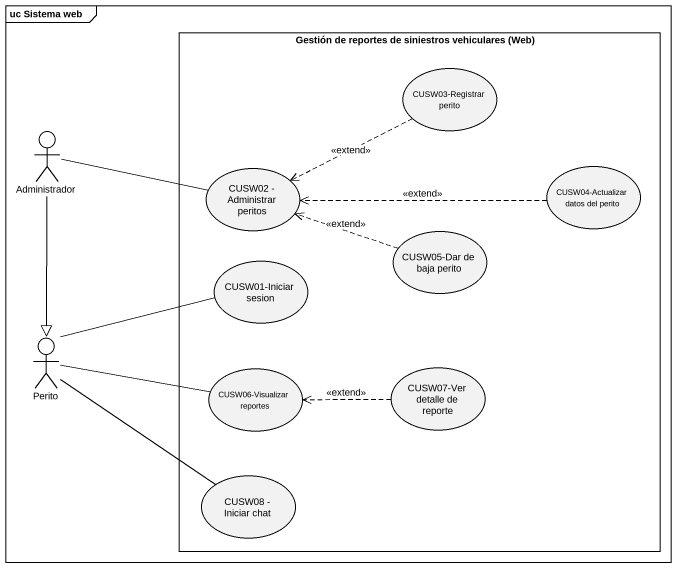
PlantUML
@startuml
mainframe uc Sistema web
rectangle "Gestión de reportes de siniestros vehiculares (Web)" as Gestión_de_reportes_de {
  usecase "CUSW03-Registrar perito" as CUSW03_Registrar_perito
  usecase "CUSW02 - Administrar peritos" as CUSW02_Administrar_peritos
  usecase "CUSW04-Actualizar datos del perito" as CUSW04_Actualizar_datos_del
  usecase "CUSW05-Dar de baja perito" as CUSW05_Dar_de_baja_perito
  usecase "CUSW01-Iniciar sesion" as CUSW01_Iniciar_sesion
  usecase "CUSW06-Visualizar reportes" as CUSW06_Visualizar_reportes
  usecase "CUSW07-Ver detalle de reporte" as CUSW07_Ver_detalle_de
  usecase "CUSW08 - Iniciar chat" as CUSW08_Iniciar_chat
}
actor Administrador
actor Perito
CUSW03_Registrar_perito .left.> CUSW02_Administrar_peritos : <<extend>>
Administrador -right- CUSW02_Administrar_peritos
Administrador --|> Perito
CUSW04_Actualizar_datos_del .left.> CUSW02_Administrar_peritos : <<extend>>
CUSW05_Dar_de_baja_perito .left.> CUSW02_Administrar_peritos : <<extend>>
Perito -right- CUSW01_Iniciar_sesion
Perito -right- CUSW06_Visualizar_reportes
Perito -- CUSW08_Iniciar_chat
CUSW07_Ver_detalle_de .left.> CUSW06_Visualizar_reportes : <<extend>>
@enduml
